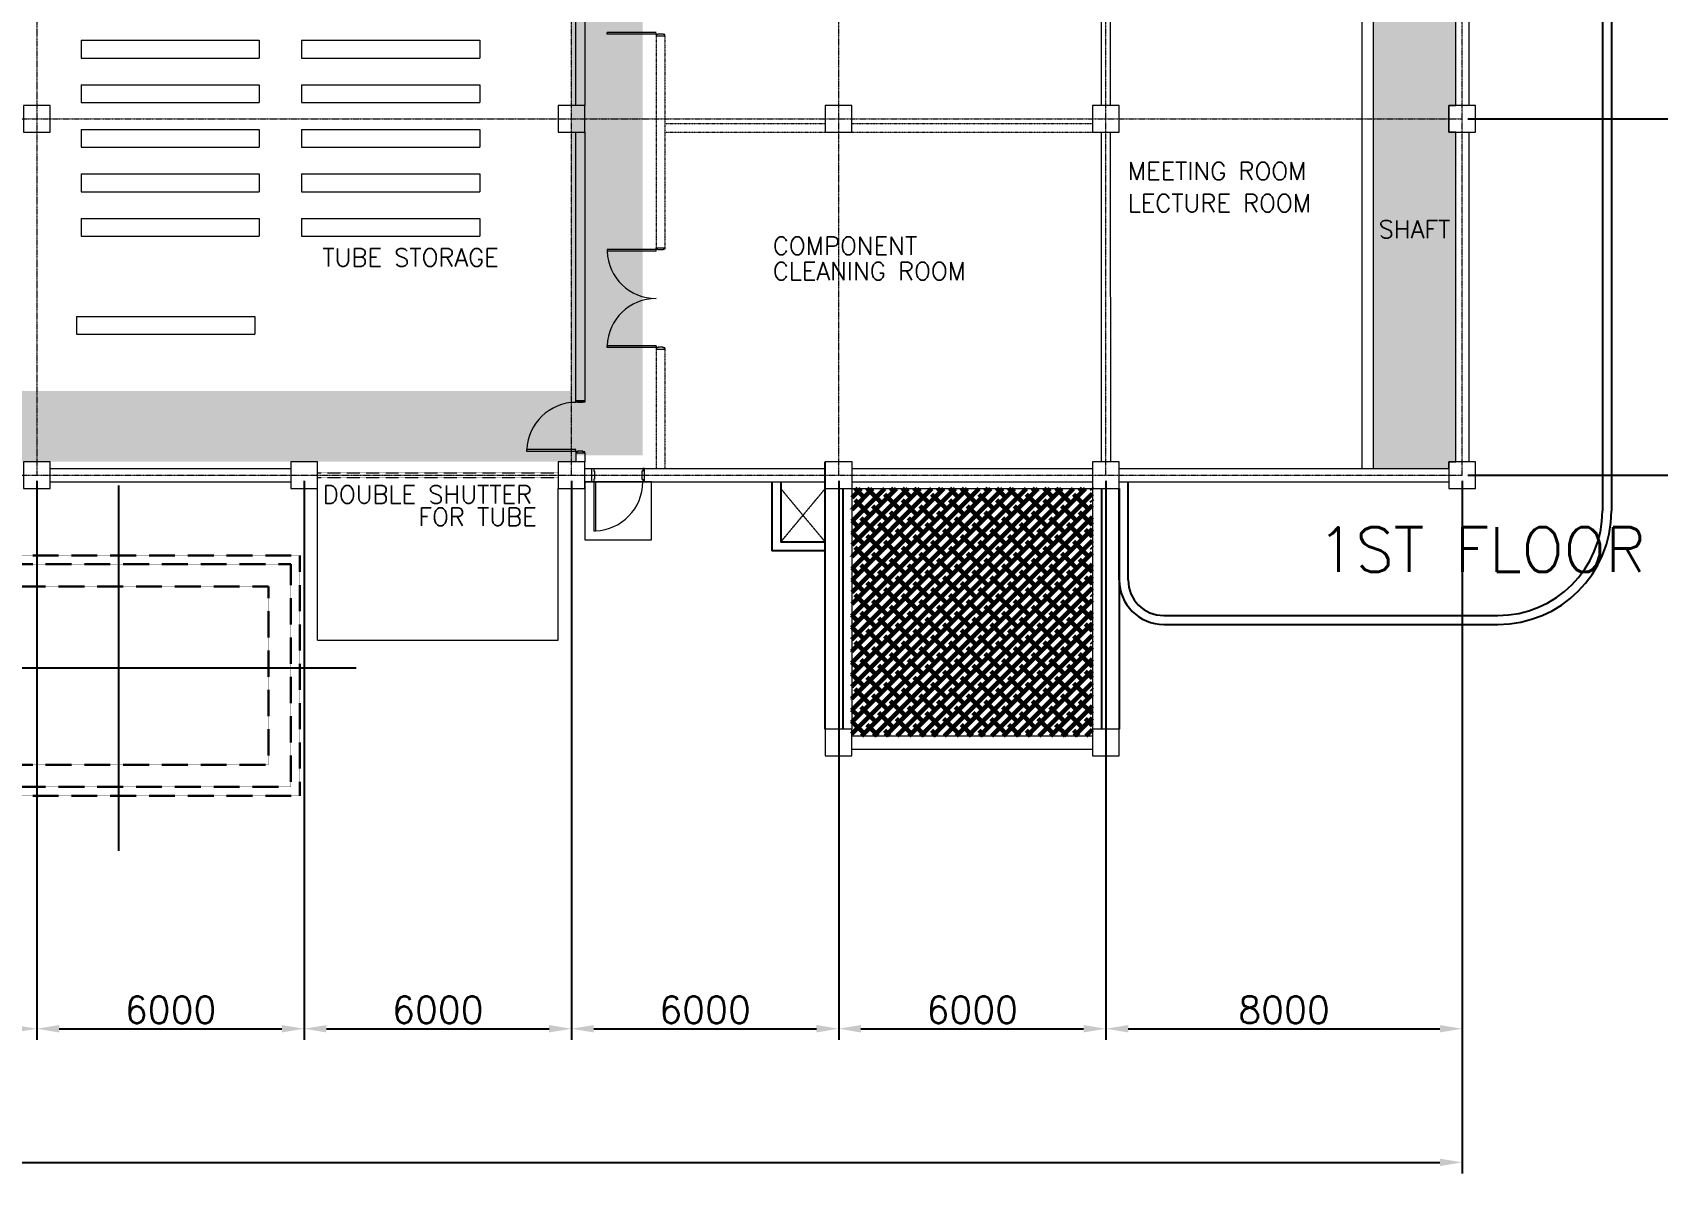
# Model space of a CAD drawing. Extents: x -59767 to 1106559, y -1290 to 1129522.
# Drawn here: x 122758 to 159242, y 224767 to 250385 of the extents above; entities that cross this region are included whole.
import ezdxf
from ezdxf.enums import TextEntityAlignment as Align

# ---------------------------------------------------------------- set-up
doc = ezdxf.new("R2010")
doc.units = 0
for name, pattern in [('CENTER', [2, 1.25, -0.25, 0.25, -0.25]), ('HIDDEN', [0.375, 0.25, -0.125]), ('HIDDEN2', [0.1875, 0.125, -0.0625])]:
    doc.linetypes.add(name, pattern=pattern)
doc.layers.get('0').update_dxf_attribs({"linetype": 'CONTINUOUS', "lineweight": 9})
doc.layers.get('Defpoints').update_dxf_attribs({"linetype": 'CONTINUOUS', "lineweight": 9})
for name, color, linetype, lineweight in [('COLUMN', 2, 'CONTINUOUS', 9), ('DRY WALL', 254, 'HIDDEN', 9), ('TEXT', 3, 'CONTINUOUS', 9), ('WALL', 7, 'CONTINUOUS', 9), ('WALL_200', 3, 'CONTINUOUS', 9), ('WALL_300', 7, 'CONTINUOUS', 9), ('가는선', 1, 'CONTINUOUS', 9), ('중간선', 5, 'CONTINUOUS', 9), ('중심선', 1, 'CENTER', 9), ('치수선', 6, 'CONTINUOUS', 9)]:
    doc.layers.add(name, color=color, linetype=linetype, lineweight=lineweight)
for name, color, linetype in [('CONC', 2, 'CONTINUOUS'), ('CY', 4, 'CONTINUOUS'), ('EQ', 253, 'CONTINUOUS')]:
    doc.layers.add(name, color=color, linetype=linetype)
doc.styles.get("Standard").update_dxf_attribs({"font": 'romans.shx', "bigfont": 'whtgtxt.shx'})
doc.dimstyles.new('ISO-25', dxfattribs={"dimscale": 200, "dimtxt": 3, "dimasz": 2.5, "dimexe": 1.25, "dimexo": 0.625, "dimtad": 1, "dimdec": 0, "dimdsep": 46, "dimtxsty": 'Standard', "dimcen": 2.5, "dimadec": 0, "dimazin": 0, "dimtp": 0.1, "dimtm": 0.1, "dimtfac": 0.6, "dimtdec": 0, "dimtmove": 0, "dimatfit": 3, "dimfxl": 1, "dimtvp": 1, "dimtolj": 1, "dimarcsym": 0})

# ---------------------------------------------------------------- blocks, each defined once
blk = doc.blocks.new('column600')
at = {"layer": 'COLUMN', "linetype": 'Continuous'}
blk.add_lwpolyline([(-300, -300), (300, -300), (300, 300), (-300, 300)], close=True, dxfattribs=at)
blk = doc.blocks.new('*D22')
at = {"layer": 'Defpoints', "color": 0, "transparency": 16777216}
for p in [(116858, 240445), (122858, 240445), (122858, 228017)]:
    blk.add_point(p, dxfattribs=at)
at = {"layer": '치수선', "color": 0, "lineweight": -2, "transparency": 16777216}
for p, q in [((116858, 240320), (116858, 227767)), ((122858, 240320), (122858, 227767)), ((117358, 228017), (122358, 228017))]:
    blk.add_line(p, q, dxfattribs=at)
at = {"layer": '치수선', "color": 0, "transparency": 16777216}
for points in [[(117358, 228100), (117358, 227933), (116858, 228017)], [(122358, 228100), (122358, 227933), (122858, 228017)]]:
    blk.add_solid(points, dxfattribs=at)
at = {"layer": '치수선', "color": 0, "transparency": 16777216, "insert": (119858, 228442), "char_height": 600, "attachment_point": 5}
blk.add_mtext('\\A1;6000', dxfattribs=at)
blk = doc.blocks.new('*D23')
at = {"layer": 'Defpoints', "color": 0, "transparency": 16777216}
for p in [(122858, 240445), (128858, 240445), (128858, 228017)]:
    blk.add_point(p, dxfattribs=at)
at = {"layer": '치수선', "color": 0, "lineweight": -2, "transparency": 16777216}
for p, q in [((122858, 240320), (122858, 227767)), ((128858, 240320), (128858, 227767)), ((123358, 228017), (128358, 228017))]:
    blk.add_line(p, q, dxfattribs=at)
at = {"layer": '치수선', "color": 0, "transparency": 16777216}
for points in [[(123358, 228100), (123358, 227933), (122858, 228017)], [(128358, 228100), (128358, 227933), (128858, 228017)]]:
    blk.add_solid(points, dxfattribs=at)
at = {"layer": '치수선', "color": 0, "transparency": 16777216, "insert": (125858, 228442), "char_height": 600, "attachment_point": 5}
blk.add_mtext('\\A1;6000', dxfattribs=at)
blk = doc.blocks.new('*D24')
at = {"layer": 'Defpoints', "color": 0, "transparency": 16777216}
for p in [(128858, 240445), (134858, 240445), (134858, 228017)]:
    blk.add_point(p, dxfattribs=at)
at = {"layer": '치수선', "color": 0, "lineweight": -2, "transparency": 16777216}
for p, q in [((128858, 240320), (128858, 227767)), ((134858, 240320), (134858, 227767)), ((129358, 228017), (134358, 228017))]:
    blk.add_line(p, q, dxfattribs=at)
at = {"layer": '치수선', "color": 0, "transparency": 16777216}
for points in [[(129358, 228100), (129358, 227933), (128858, 228017)], [(134358, 228100), (134358, 227933), (134858, 228017)]]:
    blk.add_solid(points, dxfattribs=at)
at = {"layer": '치수선', "color": 0, "transparency": 16777216, "insert": (131858, 228442), "char_height": 600, "attachment_point": 5}
blk.add_mtext('\\A1;6000', dxfattribs=at)
blk = doc.blocks.new('*D25')
at = {"layer": 'Defpoints', "color": 0, "transparency": 16777216}
for p in [(134858, 240445), (140858, 240445), (140858, 228017)]:
    blk.add_point(p, dxfattribs=at)
at = {"layer": '치수선', "color": 0, "lineweight": -2, "transparency": 16777216}
for p, q in [((134858, 240320), (134858, 227767)), ((140858, 240320), (140858, 227767)), ((135358, 228017), (140358, 228017))]:
    blk.add_line(p, q, dxfattribs=at)
at = {"layer": '치수선', "color": 0, "transparency": 16777216}
for points in [[(135358, 228100), (135358, 227933), (134858, 228017)], [(140358, 228100), (140358, 227933), (140858, 228017)]]:
    blk.add_solid(points, dxfattribs=at)
at = {"layer": '치수선', "color": 0, "transparency": 16777216, "insert": (137858, 228442), "char_height": 600, "attachment_point": 5}
blk.add_mtext('\\A1;6000', dxfattribs=at)
blk = doc.blocks.new('*D26')
at = {"layer": 'Defpoints', "color": 0, "transparency": 16777216}
for p in [(140858, 240445), (146858, 240445), (146858, 228017)]:
    blk.add_point(p, dxfattribs=at)
at = {"layer": '치수선', "color": 0, "lineweight": -2, "transparency": 16777216}
for p, q in [((140858, 240320), (140858, 227767)), ((146858, 240320), (146858, 227767)), ((141358, 228017), (146358, 228017))]:
    blk.add_line(p, q, dxfattribs=at)
at = {"layer": '치수선', "color": 0, "transparency": 16777216}
for points in [[(141358, 228100), (141358, 227933), (140858, 228017)], [(146358, 228100), (146358, 227933), (146858, 228017)]]:
    blk.add_solid(points, dxfattribs=at)
at = {"layer": '치수선', "color": 0, "transparency": 16777216, "insert": (143858, 228442), "char_height": 600, "attachment_point": 5}
blk.add_mtext('\\A1;6000', dxfattribs=at)
blk = doc.blocks.new('*D27')
at = {"layer": 'Defpoints', "color": 0, "transparency": 16777216}
for p in [(146858, 240445), (154858, 240445), (154858, 228017)]:
    blk.add_point(p, dxfattribs=at)
at = {"layer": '치수선', "color": 0, "lineweight": -2, "transparency": 16777216}
for p, q in [((146858, 240320), (146858, 227767)), ((154858, 240320), (154858, 227767)), ((147358, 228017), (154358, 228017))]:
    blk.add_line(p, q, dxfattribs=at)
at = {"layer": '치수선', "color": 0, "transparency": 16777216}
for points in [[(147358, 228100), (147358, 227933), (146858, 228017)], [(154358, 228100), (154358, 227933), (154858, 228017)]]:
    blk.add_solid(points, dxfattribs=at)
at = {"layer": '치수선', "color": 0, "transparency": 16777216, "insert": (150858, 228442), "char_height": 600, "attachment_point": 5}
blk.add_mtext('\\A1;8000', dxfattribs=at)
blk = doc.blocks.new('*D28')
at = {"layer": 'Defpoints', "color": 0, "transparency": 16777216}
for p in [(154858, 248445), (168302, 248445), (154858, 240445)]:
    blk.add_point(p, dxfattribs=at)
at = {"layer": '치수선', "color": 0, "lineweight": -2, "transparency": 16777216}
for p, q in [((154983, 248445), (168552, 248445)), ((168302, 240945), (168302, 247945)), ((154983, 240445), (168552, 240445))]:
    blk.add_line(p, q, dxfattribs=at)
at = {"layer": '치수선', "color": 0, "transparency": 16777216}
for points in [[(168219, 247945), (168386, 247945), (168302, 248445)], [(168219, 240945), (168386, 240945), (168302, 240445)]]:
    blk.add_solid(points, dxfattribs=at)
at = {"layer": '치수선', "color": 0, "transparency": 16777216, "insert": (167877, 244445), "char_height": 600, "attachment_point": 5, "rotation": 90}
blk.add_mtext('\\A1;8000', dxfattribs=at)
blk = doc.blocks.new('*D29')
at = {"layer": 'Defpoints', "color": 0, "transparency": 16777216}
for p in [(154858, 254445), (154858, 248445), (168302, 248445)]:
    blk.add_point(p, dxfattribs=at)
at = {"layer": '치수선', "color": 0, "lineweight": -2, "transparency": 16777216}
for p, q in [((154983, 254445), (168552, 254445)), ((168302, 253945), (168302, 248945)), ((154983, 248445), (168552, 248445))]:
    blk.add_line(p, q, dxfattribs=at)
at = {"layer": '치수선', "color": 0, "transparency": 16777216}
for points in [[(168219, 253945), (168386, 253945), (168302, 254445)], [(168219, 248945), (168386, 248945), (168302, 248445)]]:
    blk.add_solid(points, dxfattribs=at)
at = {"layer": '치수선', "color": 0, "transparency": 16777216, "insert": (167877, 251445), "char_height": 600, "attachment_point": 5, "rotation": 90}
blk.add_mtext('\\A1;6000', dxfattribs=at)
blk = doc.blocks.new('*D179')
at = {"layer": 'Defpoints', "color": 0}
for p in [(154858, 240445), (28558, 234445), (154858, 225017)]:
    blk.add_point(p, dxfattribs=at)
at = {"layer": '치수선', "color": 0, "lineweight": -2}
for p, q in [((154858, 240320), (154858, 224767)), ((28558, 234320), (28558, 224767)), ((29058, 225017), (154358, 225017))]:
    blk.add_line(p, q, dxfattribs=at)
at = {"layer": '치수선', "color": 0}
for points in [[(29058, 225100), (29058, 224933), (28558, 225017)], [(154358, 224933), (154358, 225100), (154858, 225017)]]:
    blk.add_solid(points, dxfattribs=at)
at = {"layer": '치수선', "color": 0, "insert": (91708, 225442), "char_height": 600, "attachment_point": 5}
blk.add_mtext('\\A1;126300', dxfattribs=at)
blk = doc.blocks.new('*D180')
at = {"layer": 'Defpoints', "color": 0}
for p in [(154857, 303095), (154858, 240445), (172985, 240445)]:
    blk.add_point(p, dxfattribs=at)
at = {"layer": '치수선', "color": 0, "lineweight": -2}
for p, q in [((154982, 303095), (173235, 303095)), ((172985, 302595), (172985, 240945)), ((154983, 240445), (173235, 240445))]:
    blk.add_line(p, q, dxfattribs=at)
at = {"layer": '치수선', "color": 0}
for points in [[(173069, 302595), (172902, 302595), (172985, 303095)], [(172902, 240945), (173069, 240945), (172985, 240445)]]:
    blk.add_solid(points, dxfattribs=at)
at = {"layer": '치수선', "color": 0, "insert": (172560, 271770), "char_height": 600, "attachment_point": 5, "rotation": 90}
blk.add_mtext('\\A1;62650', dxfattribs=at)

msp = doc.modelspace()

# ---------------------------------------------------------------- hatches: boundary and pattern name
at = {"lineweight": 60}
h = msp.add_hatch(dxfattribs=at)
h.set_pattern_fill('ANSI38', color=256, scale=1500)
h.set_pattern_definition([(45, (90118.54, 70374.11), (-132.58252, 132.58252), []), (135, (90118.54, 70374.11), (-397.74756, 132.58252), [468.75, -281.25])])
h.paths.add_polyline_path([(146556.8, 240144.9), (146555, 234594.9), (141156.4, 234594.9), (141158.2, 240144.9)])
at = {"layer": '중간선', "transparency": 33554585}
h = msp.add_hatch(dxfattribs=at)
h.set_pattern_fill('DOTS', color=6, scale=100)
h.set_pattern_definition([(0, (-53178.05, 300.01), (79.375, 158.75), [0, -158.75])])
h.paths.add_polyline_path([(134858.2, 240894.9), (134858.2, 266444.9), (140557.3, 266444.9), (140558.7, 264744.9), (136458.7, 264744.9), (136458.7, 240894.9)])
at = {"layer": '중간선'}
h = msp.add_hatch(dxfattribs=at)
h.set_pattern_fill('ANGLE', color=1, scale=10)
h.set_pattern_definition([(0, (0.485, 3e-11), (0, 69.85), [50.8, -19.05]), (90, (0.485, 3e-11), (-69.85, 4e-15), [50.8, -19.05])])
h.paths.add_polyline_path([(152858.2, 254344.9), (154558.7, 254344.9), (154558.7, 254144.9), (154711.8, 254144.8), (154712, 248744.8), (154557.6, 248744.8), (154557.6, 248144.8), (154712, 248144.8), (154712.3, 240744.9), (154558.2, 240744.9), (154558.2, 240594.9), (152858.2, 240594.9)])
edge = h.paths.add_edge_path()
edge.add_line((152858.2, 240594.9), (152858.2, 254344.9))
at = {"layer": '중간선', "transparency": 33554585}
h = msp.add_hatch(dxfattribs=at)
h.set_pattern_fill('DOTS', color=5, scale=100)
h.set_pattern_definition([(0, (-96814.9, 0), (79.375, 158.75), [0, -158.75])])
edge = h.paths.add_edge_path()
edge.add_line((134957.7, 242344.9), (134957.2, 240745.3))
edge.add_line((134957.2, 240745.3), (92508.2, 240745.3))
edge.add_line((92508.2, 240745.3), (92508.2, 242344.9))
edge.add_line((92508.2, 242344.9), (134957.7, 242332))

# ---------------------------------------------------------------- linework, layer by layer
at = {"layer": 'COLUMN', "linetype": 'HIDDEN2', "ltscale": 5}
for p, q in [((129157.7, 240494.9), (134557.7, 240494.9)), ((129157.7, 240394.9), (134557.7, 240394.9))]:
    msp.add_line(p, q, dxfattribs=at)
at = {"layer": 'CONC', "color": 7, "linetype": 'Continuous'}
for p, q in [((140557.2, 234744.9), (140557.2, 240744.9)), ((139357.7, 240294.9, -3.5), (139357.7, 238744.9, -3.5)), ((139557.7, 240294.9, -3.5), (139557.7, 238944.9, -3.5)), ((140958.2, 234744.9), (140958.2, 240144.9)), ((146756.8, 240144.9), (146756.8, 234744.9)), ((147156.8, 240144.9), (147156.8, 234744.9)), ((140557.7, 238744.9, -3.5), (139357.7, 238744.9, -3.5)), ((140557.7, 238944.9, -3.5), (139557.7, 238944.9, -3.5))]:
    msp.add_line(p, q, dxfattribs=at)
at = {"layer": 'CY'}
for p, q in [((158008.2, 253744.9), (158008.2, 239644.9)), ((158208.2, 253744.9), (158208.2, 239644.9)), ((140557.7, 238094.9), (140557.7, 240144.9)), ((147157.7, 238094.9), (147157.7, 240144.9)), ((147357.7, 238094.9), (147357.7, 240294.9)), ((148157.7, 237294.9), (155658.2, 237294.9)), ((148157.7, 237094.9), (155658.2, 237094.9))]:
    msp.add_line(p, q, dxfattribs=at)
for centre, radius, start, end in [((155658.2, 239644.9), 2550, 270, 0), ((155658.2, 239644.9), 2350, 270, 0), ((148157.7, 238094.9), 1000, 180, 270), ((148157.7, 238094.9), 800, 180, 270)]:
    msp.add_arc(centre, radius, start, end, dxfattribs=at)
at = {"layer": 'DRY WALL', "linetype": 'HIDDEN', "lineweight": 9, "ltscale": 0.5}
for p, q in [((136758.2, 250309.8), (136758.2, 245548.1)), ((136958.2, 250309.8), (136958.2, 245548.1)), ((136958.2, 248344.8), (140556.9, 248344.8)), ((136958.2, 248144.8), (140556.9, 248144.8)), ((141157.8, 248344.8), (146556.9, 248344.8)), ((141157.8, 248144.8), (146556.9, 248144.8)), ((136758.2, 243353.1), (136758.2, 240594.9)), ((136958.2, 243306.1), (136958.2, 240594.9))]:
    msp.add_line(p, q, dxfattribs=at)
at = {"layer": 'EQ', "color": 6}
for p, q in [((124692.5, 240215.4), (124692.5, 232009.7)), ((130023.3, 236112.6), (119361.6, 236112.6))]:
    msp.add_line(p, q, dxfattribs=at)
at = {"layer": 'TEXT', "lineweight": 9}
for p, q in [((141158.2, 240144.9), (146556.8, 240144.9)), ((141158.2, 234744.9), (141158.2, 240144.9)), ((146556.8, 240144.9), (146556.8, 234744.9))]:
    msp.add_line(p, q, dxfattribs=at)
at = {"layer": 'WALL', "color": 0}
for p, q in [((136758.2, 250384.8), (135658.2, 250384.8)), ((135658.2, 250344.8), (135658.2, 250384.8)), ((136758.2, 250344.8), (135658.2, 250344.8)), ((136758.2, 250337.8), (136758.2, 250369.8)), ((136778.2, 250309.8), (136938.2, 250309.8)), ((136778.2, 245548.1), (136938.2, 245548.1)), ((136758.2, 245513.1), (135658.2, 245513.1)), ((135658.2, 245513.1), (135658.2, 245473.1)), ((136758.2, 245473.1), (135658.2, 245473.1)), ((136758.2, 245473.1), (136758.2, 245513.1)), ((136758.2, 243353.1), (135658.2, 243353.1)), ((135658.2, 243313.1), (135658.2, 243353.1)), ((136758.2, 243313.1), (135658.2, 243313.1)), ((136758.2, 243306.1), (136758.2, 243338.1)), ((136778.2, 243278.1), (136938.2, 243278.1)), ((134977.7, 242115.3), (135137.7, 242115.3)), ((133857.7, 240980.3), (133857.7, 241020.3)), ((134957.7, 241020.3), (133857.7, 241020.3)), ((134957.7, 240980.3), (133857.7, 240980.3)), ((134957.7, 240973.3), (134957.7, 241020.3)), ((134977.7, 240945.3), (135137.7, 240945.3)), ((135315.7, 240324.9), (135315.7, 240564.9)), ((136499.7, 240324.9), (136499.7, 240564.9)), ((135357.7, 240294.9), (135357.7, 239194.9)), ((135357.7, 240294.9), (135405.7, 240294.9)), ((135397.7, 240294.9), (135397.7, 239194.9)), ((136457.7, 240294.9), (136409.7, 240294.9)), ((135357.7, 239194.9), (135397.7, 239194.9))]:
    msp.add_line(p, q, dxfattribs=at)
for points in [[(136758.2, 250309.8), (136958.2, 250309.8), (136958.2, 250337.8), (136918.2, 250337.8), (136918.2, 250349.8), (136798.2, 250349.8), (136798.2, 250337.8), (136758.2, 250337.8)], [(136758.2, 245548.1), (136958.2, 245548.1), (136958.2, 245520.1), (136918.2, 245520.1), (136918.2, 245508.1), (136798.2, 245508.1), (136798.2, 245520.1), (136758.2, 245520.1)], [(136758.2, 243278.1), (136958.2, 243278.1), (136958.2, 243306.1), (136918.2, 243306.1), (136918.2, 243318.1), (136798.2, 243318.1), (136798.2, 243306.1), (136758.2, 243306.1)], [(134957.7, 242115.3), (135157.7, 242115.3), (135157.7, 242087.3), (135117.7, 242087.3), (135117.7, 242075.3), (134997.7, 242075.3), (134997.7, 242087.3), (134957.7, 242087.3)], [(134957.7, 240945.3), (135157.7, 240945.3), (135157.7, 240973.3), (135117.7, 240973.3), (135117.7, 240985.3), (134997.7, 240985.3), (134997.7, 240973.3), (134957.7, 240973.3)], [(135315.7, 240294.9), (135315.7, 240594.9), (135357.7, 240594.9), (135357.7, 240534.9), (135375.7, 240534.9), (135375.7, 240354.9), (135357.7, 240354.9), (135357.7, 240294.9)], [(136499.7, 240294.9), (136499.7, 240594.9), (136457.7, 240594.9), (136457.7, 240534.9), (136439.7, 240534.9), (136439.7, 240354.9), (136457.7, 240354.9), (136457.7, 240294.9)]]:
    msp.add_lwpolyline(points, close=True, dxfattribs=at)
at = {"layer": 'WALL', "color": 0, "linetype": 'HIDDEN', "lineweight": 30, "ltscale": 5}
for points in [[(119858.2, 233244.9), (119858.2, 238644.9), (128758.2, 238644.9), (128758.2, 233244.9)], [(120058.2, 233444.9), (120058.2, 238444.9), (128558.2, 238444.9), (128558.2, 233444.9)], [(120558.2, 233944.9), (120558.2, 237944.9), (128058.2, 237944.9), (128058.2, 233944.9)]]:
    msp.add_lwpolyline(points, close=True, dxfattribs=at)
at = {"layer": 'WALL', "color": 0}
for centre, start, end in [((136758.2, 245513.1), 182.08394, 270), ((136758.2, 243313.1), 90, 177.91606), ((134957.7, 240980.3), 90, 177.91606)]:
    msp.add_arc(centre, 1100, start, end, dxfattribs=at)
at = {"layer": 'WALL_200', "ltscale": 0.5}
msp.add_line((152607.7, 240594.9), (152607.7, 254344.9), dxfattribs=at)
for points in [[(135157.7, 254144.5), (135157.7, 248744.5), (134957.7, 248744.5), (134957.7, 254144.5)], [(135157.7, 248144.8), (135157.7, 242115.3), (134957.7, 242115.3), (134957.7, 248144.8)], [(146957.2, 248144.8), (146958.2, 240744.9), (146758.2, 240744.9), (146757.2, 248144.8)]]:
    msp.add_lwpolyline(points, close=True, dxfattribs=at)
for points in [[(146756.6, 250365.8), (146756.6, 254144.8), (146956.6, 254144.8), (146956.6, 250365.8)], [(146956.6, 250365.8), (146956.6, 248744.8), (146756.6, 248744.8), (146756.6, 250365.8)]]:
    msp.add_lwpolyline(points, dxfattribs=at)
at = {"layer": 'WALL_300', "linetype": 'Continuous', "lineweight": 9}
for p, q in [((154711.5, 248744.8), (154711.3, 254144.8)), ((155007.6, 254144.8), (155007.5, 248744.8)), ((154711.8, 240744.9), (154711.6, 248144.8)), ((155007.5, 248144.8), (155007.5, 240744.9)), ((154711.3, 240744.9), (154711.8, 245994.8)), ((123157.7, 240594.9), (128557.7, 240594.9)), ((134557.7, 240594.9), (134557.7, 240594.9)), ((135157.7, 240594.9), (140558.2, 240594.9)), ((141157.7, 240594.9), (146558.2, 240594.9)), ((147157.7, 240594.9), (154557.7, 240594.9)), ((123157.7, 240294.9), (128557.7, 240294.9)), ((134557.7, 240294.9), (134557.7, 240294.9)), ((135157.7, 240294.9), (140558.2, 240294.9)), ((141157.7, 240294.9), (146558.2, 240294.9)), ((147157.7, 240294.9), (154557.7, 240294.9)), ((141155.5, 234594.9), (146556, 234594.9)), ((141155.5, 234294.9), (146556, 234294.9))]:
    msp.add_line(p, q, dxfattribs=at)
at = {"layer": 'WALL_300', "lineweight": 9}
for p, q in [((129157.7, 236744.4), (129157.7, 240594.9)), ((134557.7, 236744.4), (134557.7, 240145.3)), ((129157.7, 236744.4), (134557.7, 236744.4))]:
    msp.add_line(p, q, dxfattribs=at)
at = {"layer": 'WALL_300', "linetype": 'Continuous', "lineweight": 9}
msp.add_lwpolyline([(135157.7, 238994.9), (136657.7, 238994.9), (136657.7, 240294.9), (135157.7, 240294.9)], close=True, dxfattribs=at)
msp.add_arc((135357.7, 240294.9), 1100, 272.08394, 0, dxfattribs=at)
at = {"layer": '가는선'}
for p, q in [((123850.3, 250210.5), (127850.3, 250210.5)), ((123850.3, 250210.5), (123850.3, 249810.5)), ((127850.3, 250210.5), (127850.3, 249810.5)), ((128799.5, 250210.5), (132799.5, 250210.5)), ((128799.5, 250210.5), (128799.5, 249810.5)), ((132799.5, 250210.5), (132799.5, 249810.5)), ((123850.3, 249810.5), (127850.3, 249810.5)), ((128799.5, 249810.5), (132799.5, 249810.5)), ((123850.3, 249210.5), (127850.3, 249210.5)), ((123850.3, 249210.5), (123850.3, 248810.5)), ((127850.3, 249210.5), (127850.3, 248810.5)), ((128799.5, 249210.5), (132799.5, 249210.5)), ((128799.5, 249210.5), (128799.5, 248810.5)), ((132799.5, 249210.5), (132799.5, 248810.5)), ((123850.3, 248810.5), (127850.3, 248810.5)), ((128799.5, 248810.5), (132799.5, 248810.5)), ((123850.3, 248210.5), (127850.3, 248210.5)), ((123850.3, 248210.5), (123850.3, 247810.5)), ((127850.3, 248210.5), (127850.3, 247810.5)), ((128799.5, 248210.5), (132799.5, 248210.5)), ((128799.5, 248210.5), (128799.5, 247810.5)), ((132799.5, 248210.5), (132799.5, 247810.5)), ((123850.3, 247810.5), (127850.3, 247810.5)), ((128799.5, 247810.5), (132799.5, 247810.5)), ((123850.3, 247210.5), (127850.3, 247210.5)), ((123850.3, 247210.5), (123850.3, 246810.5)), ((127850.3, 247210.5), (127850.3, 246810.5)), ((128799.5, 247210.5), (132799.5, 247210.5)), ((128799.5, 247210.5), (128799.5, 246810.5)), ((132799.5, 247210.5), (132799.5, 246810.5)), ((123850.3, 246810.5), (127850.3, 246810.5)), ((128799.5, 246810.5), (132799.5, 246810.5)), ((123850.3, 246210.5), (127850.3, 246210.5)), ((123850.3, 246210.5), (123850.3, 245810.5)), ((127850.3, 246210.5), (127850.3, 245810.5)), ((128799.5, 246210.5), (132799.5, 246210.5)), ((128799.5, 246210.5), (128799.5, 245810.5)), ((132799.5, 246210.5), (132799.5, 245810.5)), ((123850.3, 245810.5), (127850.3, 245810.5)), ((128799.5, 245810.5), (132799.5, 245810.5)), ((123747.2, 244010.5), (127747.2, 244010.5)), ((123747.2, 244010.5), (123747.2, 243610.5)), ((127747.2, 244010.5), (127747.2, 243610.5)), ((123747.2, 243610.5), (127747.2, 243610.5))]:
    msp.add_line(p, q, dxfattribs=at)
at = {"layer": '중간선', "color": 2}
for p, q in [((134957.7, 240945.3), (134957.7, 240745.3)), ((135157.7, 240945.3), (135157.7, 240745.3))]:
    msp.add_line(p, q, dxfattribs=at)
msp.add_lwpolyline([(152857.2, 254344.9), (152857.2, 240594.9), (154557.2, 240594.9), (154557.2, 240744.9), (154711.3, 240744.9), (154711.1, 248144.8), (154556.7, 248144.8), (154556.7, 248744.8), (154711, 248744.8), (154710.8, 254144.8), (154557.7, 254144.9), (154557.7, 254344.9), (152857.2, 254344.9), (152857.2, 240594.9)], dxfattribs=at)
at = {"layer": '중심선'}
for p, q in [((122858.2, 303942.2), (122858.2, 240444.9)), ((134858.2, 240444.9), (134858.2, 303942.2)), ((140858.2, 240444.9), (140858.2, 303942.2)), ((146858.2, 240444.9), (146858.2, 303942.2)), ((154858.2, 240444.9), (154858.2, 303942.2)), ((28557.7, 248444.9), (154858.2, 248444.9)), ((28557.7, 240444.9), (154858.2, 240444.9))]:
    msp.add_line(p, q, dxfattribs=at)
at = {"layer": '치수선', "linetype": 'CENTER'}
for p, q in [((140557.7, 238944.9, -3.5), (139557.7, 240144.9, -3.5)), ((139557.7, 238944.9, -3.5), (140557.7, 240144.9, -3.5))]:
    msp.add_line(p, q, dxfattribs=at)

# ---------------------------------------------------------------- block references
at = {"layer": 'COLUMN', "linetype": 'Continuous'}
for p in [(122857.7, 248444.9), (134857.2, 248444.8), (140857.2, 248444.8), (146857.2, 248444.8), (154857.2, 248444.8), (122857.7, 240444.9), (128857.7, 240445.3), (134857.7, 240445.3), (140857.7, 240444.9), (146857.7, 240444.9), (154857.7, 240444.9), (140856.8, 234444.9), (146855.5, 234444.9)]:
    msp.add_blockref('column600', p, dxfattribs=at)

# ---------------------------------------------------------------- texts
at = {"layer": 'TEXT', "lineweight": 9}
for s, p in [('MEETING ROOM', (147349.8, 247073.5)), ('LECTURE ROOM', (147349.8, 246351.9)), ('SHAFT', (152980.8, 245767.2)), ('COMPONENT', (139380.8, 245395.8)), ('TUBE STORAGE', (129266.7, 245134.5)), ('CLEANING ROOM', (139380.8, 244827.6)), ('DOUBLE SHUTTER', (129278.2, 239812.4)), ('FOR TUBE', (131420.8, 239309.2))]:
    msp.add_text(s, height=400, dxfattribs=at).set_placement(p)
at = {"layer": 'TEXT'}
msp.add_text('1ST FLOOR (EL +0.00)', height=1000, dxfattribs=at).set_placement((159406, 238704), align=Align.MIDDLE)

# ---------------------------------------------------------------- dimensions: what is measured, and where the dimension line sits
at = {"layer": '치수선'}
dim = msp.add_linear_dim(base=(172985.2, 240444.9), p1=(154856.8, 303094.9), p2=(154857.7, 240444.9), angle=90, dimstyle='ISO-25', dxfattribs=at)
dim.commit()
dim.dimension.update_dxf_attribs({"geometry": '*D180', "text_midpoint": (172985.2, 271769.9), "dimtype": 160})
for p1, picture, middle in [((154858.2, 254444.9), '*D29', (167877.4, 251444.9)), ((154858.2, 240444.9), '*D28', (167877.4, 244444.9))]:
    dim = msp.add_linear_dim(base=(168302.4, 248444.9), p1=p1, p2=(154858.2, 248444.9), angle=90, dimstyle='ISO-25', dxfattribs=at)
    dim.commit()
    dim.dimension.update_dxf_attribs({"geometry": picture, "text_midpoint": middle})
dim = msp.add_linear_dim(base=(154858.1893, 225016.6696), p1=(28557.6943, 234444.856), p2=(154858.1893, 240444.856), dimstyle='ISO-25', dxfattribs=at)
dim.commit()
dim.dimension.update_dxf_attribs({"geometry": '*D179', "text_midpoint": (91707.9418, 225016.6696), "dimtype": 160})
for base, p1, p2, picture, middle in [((122858.2, 228016.7), (116858.2, 240444.9), (122858.2, 240444.9), '*D22', (119858.2, 228441.7)), ((128858.2, 228016.7), (122858.2, 240444.9), (128858.2, 240444.9), '*D23', (125858.2, 228441.7)), ((134858.2, 228016.7), (128858.2, 240444.9), (134858.2, 240444.9), '*D24', (131858.2, 228441.7)), ((140858.2, 228016.7), (134858.2, 240444.9), (140858.2, 240444.9), '*D25', (137858.2, 228441.7)), ((146858.2, 228016.7), (140858.2, 240444.9), (146858.2, 240444.9), '*D26', (143858.2, 228441.7)), ((154858.2, 228016.7), (146858.2, 240444.9), (154858.2, 240444.9), '*D27', (150858.2, 228441.7))]:
    dim = msp.add_linear_dim(base=base, p1=p1, p2=p2, dimstyle='ISO-25', dxfattribs=at)
    dim.commit()
    dim.dimension.update_dxf_attribs({"geometry": picture, "text_midpoint": middle})

doc.saveas('drawing.dxf')
